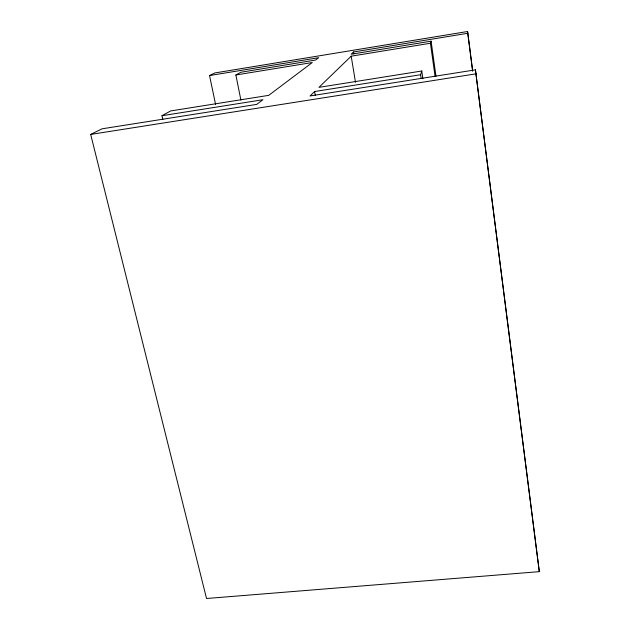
<?xml version="1.0" encoding="UTF-8"?>
<svg xmlns="http://www.w3.org/2000/svg" width="630" height="630" viewBox="0 0 630 630"><rect width="100%" height="100%" fill="white"/><g stroke="black" fill="none" stroke-linecap="round" stroke-linejoin="round"><path stroke-width="0.94" d="M421.163 78.624L420.604 74.734L421.769 71.001L318.945 87.357L351.193 56.18L430.44 43.249L431.093 41.17L351.17 54.235L353.54 51.983L467.791 33.28L467.602 31.5L214.798 72.954L209.546 75.553L215.57 104.415M420.604 74.734L314.622 91.531L310.031 95.973L475.437 69.851L539.312 571.646L206.53 598.5L90.688 134.434L102.028 128.819L256.733 104.391L262.915 99.729L161.973 115.723L162.839 119.558M161.973 115.723L170.651 110.943L268.734 95.343L312.283 62.528L235.864 74.986L240.896 100.068M235.864 74.986L240.794 72.269L315.567 60.047L318.709 57.684L209.546 75.553M90.688 134.434L475.997 73.828M314.622 91.531L315.307 95.398M353.54 51.983L353.855 53.92M351.193 56.18L355.501 82.365M421.769 71.001L422.887 78.789M431.093 41.17L435.976 76.198M430.44 43.249L435.07 76.364M539.312 571.646L475.437 69.851M467.602 31.5L472.594 70.466M467.791 33.28L472.658 71.261"/></g></svg>
